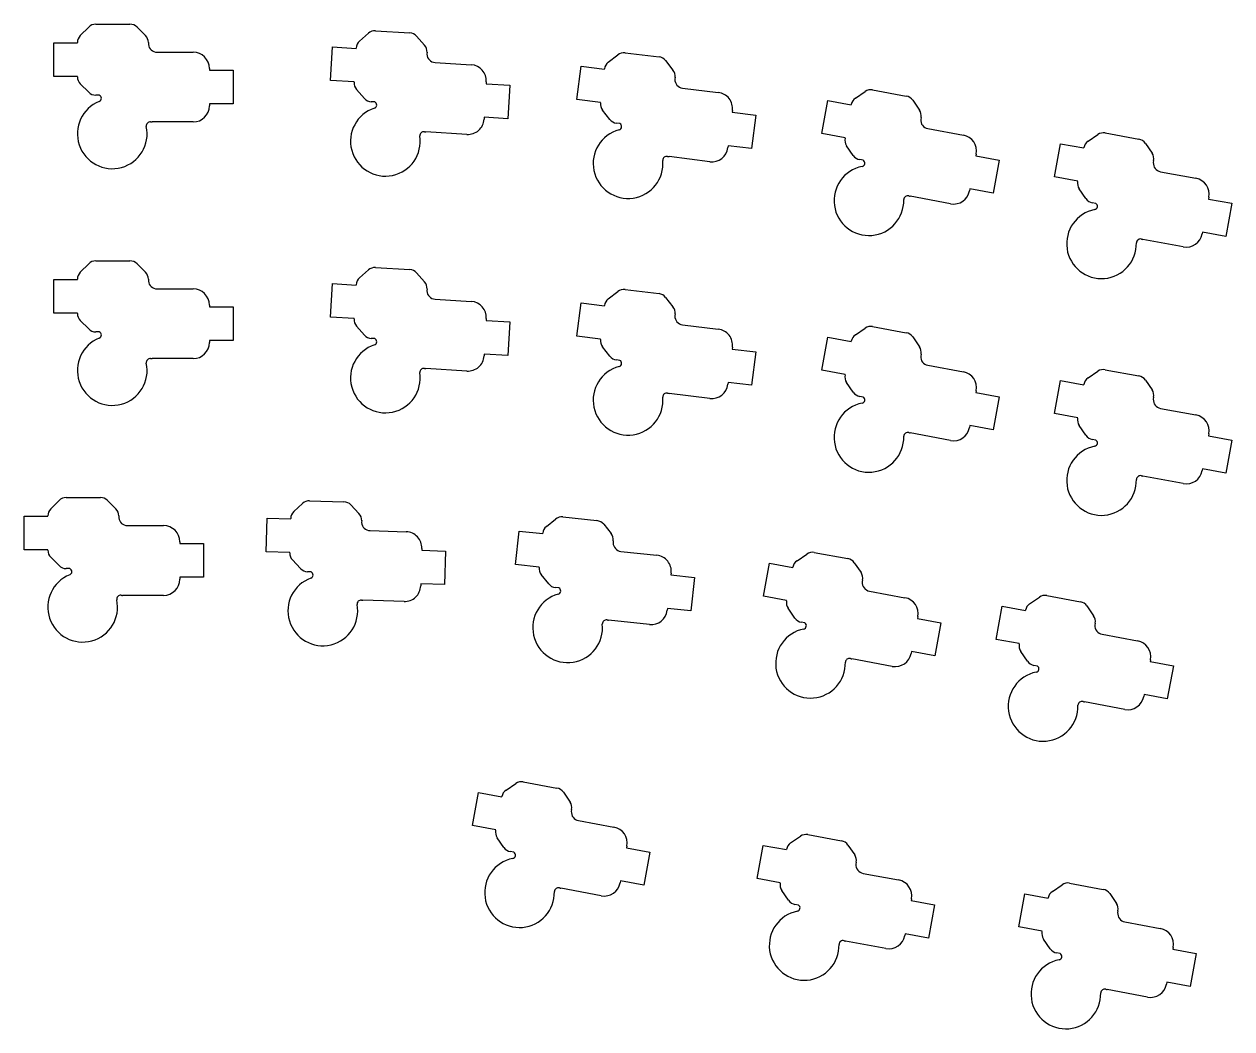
# Model space of a CAD drawing. Extents: x -7 to 207, y -72 to 9.
# Drawn here: x -7.1 to 89.9, y -71.8 to 8.8 of the extents above; entities that cross this region are included whole.
import ezdxf

# ---------------------------------------------------------------- set-up
doc = ezdxf.new("R2010")
doc.units = 0
doc.layers.add('BLACK', color=7, linetype='CONTINUOUS')

msp = doc.modelspace()

# ---------------------------------------------------------------- linework, layer by layer
at = {"layer": 'BLACK', "linetype": 'CONTINUOUS'}
for p, q in [((-1.325739, 8.8), (1.42574, 8.8)), ((-2.565688, 7.891418), (-1.891418, 8.565688)), ((1.991418, 8.565688), (2.665658, 7.891448)), ((19.858099, 7.43565), (20.572275, 8.0675)), ((21.151203, 8.266841), (23.89755, 8.098867)), ((24.447868, 7.830458), (25.079689, 7.116314)), ((-4.7, 7.3), (-2.8, 7.3)), ((-4.7, 4.6), (-4.7, 7.3)), ((-2.8, 7.3), (-2.8, 7.325739)), ((2.9, 7.332511), (2.9, 7.174893)), ((17.526832, 4.280668), (17.691663, 6.975632)), ((17.691663, 6.975632), (19.588119, 6.85964)), ((19.588119, 6.85964), (19.58969, 6.885331)), ((3.6, 6.55), (6.5, 6.55)), ((25.279472, 6.544114), (25.26985, 6.38679)), ((39.841666, 5.756782), (40.593083, 6.343854)), ((41.183101, 6.50748), (43.914071, 6.172159)), ((44.446977, 5.870655), (45.034022, 5.119271)), ((7.8, 5.25), (7.8, 5.1)), ((7.8, 5.1), (9.7, 5.1)), ((9.7, 5.1), (9.7, 2.4)), ((25.930395, 5.720328), (28.824986, 5.543287)), ((37.32214, 2.750005), (37.651187, 5.42988)), ((37.651187, 5.42988), (39.537025, 5.198328)), ((39.537025, 5.198328), (39.540162, 5.223875)), ((-2.8, 4.6), (-4.7, 4.6)), ((-2.8, 4.574261), (-2.8, 4.6)), ((-1.891418, 3.334312), (-2.565688, 4.008582)), ((19.423288, 4.164676), (17.526832, 4.280668)), ((19.421717, 4.138985), (19.423288, 4.164676)), ((30.043198, 4.166349), (30.034041, 4.016629)), ((30.034041, 4.016629), (31.930497, 3.900637)), ((31.930497, 3.900637), (31.765666, 1.205673)), ((45.1985, 4.535941), (45.179291, 4.379498)), ((-1.03923, 3.1), (-1.325739, 3.1)), ((20.252907, 2.845881), (19.621058, 3.560057)), ((45.797918, 3.673955), (48.676302, 3.320534)), ((59.685468, 2.861079), (60.471324, 3.401182)), ((61.07023, 3.528484), (63.775635, 3.027067)), ((7.8, 2.4), (7.8, 2.25)), ((9.7, 2.4), (7.8, 2.4)), ((21.089201, 2.559981), (20.803226, 2.577472)), ((39.207978, 2.518453), (37.32214, 2.750005)), ((39.204841, 2.492906), (39.207978, 2.518453)), ((56.987082, 0.013724), (57.479118, 2.668512)), ((57.479118, 2.668512), (59.347303, 2.322264)), ((59.347303, 2.322264), (59.351993, 2.347572)), ((64.289141, 2.693592), (64.82922, 1.907771)), ((29.86921, 1.321665), (29.860053, 1.171945)), ((31.765666, 1.205673), (29.86921, 1.321665)), ((39.955539, 1.151471), (39.368468, 1.902888)), ((49.808182, 1.871793), (49.789902, 1.722911)), ((49.789902, 1.722911), (51.675739, 1.49136)), ((51.675739, 1.49136), (51.346692, -1.188515)), ((64.95778, 1.315488), (64.929057, 1.16051)), ((6.5, 0.95), (3.2, 0.95)), ((28.483114, -0.046267), (25.189269, 0.155193)), ((40.772819, 0.81505), (40.488446, 0.849967)), ((58.855267, -0.332524), (56.987082, 0.013724)), ((65.503457, 0.418516), (68.354897, -0.109967)), ((79.752073, 0.066009), (82.457478, -0.435408)), ((49.460854, -0.956963), (49.442574, -1.105845)), ((51.346692, -1.188515), (49.460854, -0.956963)), ((58.850576, -0.357832), (58.855267, -0.332524)), ((59.517981, -1.742594), (58.977878, -0.956739)), ((75.668925, -3.448751), (76.160961, -0.793963)), ((76.160961, -0.793963), (78.029146, -1.140211)), ((78.367311, -0.601396), (79.153167, -0.061293)), ((82.970984, -0.768883), (83.511063, -1.554704)), ((47.993834, -2.237725), (44.718432, -1.835556)), ((69.396222, -1.625105), (69.368886, -1.772593)), ((69.368886, -1.772593), (71.237071, -2.118841)), ((78.029146, -1.140211), (78.033836, -1.114903)), ((60.313199, -2.128281), (60.031488, -2.076069)), ((71.237071, -2.118841), (70.745035, -4.773629)), ((83.639623, -2.146987), (83.6109, -2.301965)), ((77.53711, -3.794999), (75.668925, -3.448751)), ((77.532419, -3.820307), (77.53711, -3.794999)), ((84.1853, -3.043959), (87.03674, -3.572442)), ((68.876851, -4.427381), (68.849515, -4.57487)), ((70.745035, -4.773629), (68.876851, -4.427381)), ((78.199824, -5.205069), (77.659721, -4.419214)), ((67.334378, -5.616195), (64.089636, -5.014818)), ((78.995042, -5.590756), (78.713331, -5.538544)), ((88.078065, -5.08758), (88.050729, -5.235068)), ((88.050729, -5.235068), (89.918914, -5.581316)), ((89.918914, -5.581316), (89.426878, -8.236104)), ((86.016221, -9.07867), (82.771479, -8.477293)), ((87.558694, -7.889856), (87.531358, -8.037345)), ((89.426878, -8.236104), (87.558694, -7.889856)), ((-2.565688, -11.108582), (-1.891418, -10.434312)), ((-1.325739, -10.2), (1.42574, -10.2)), ((1.991418, -10.434312), (2.665658, -11.108552)), ((19.858099, -11.564351), (20.572275, -10.932501)), ((21.151203, -10.73316), (23.89755, -10.901134)), ((24.447868, -11.169543), (25.079689, -11.883687)), ((-4.7, -11.7), (-2.8, -11.7)), ((-4.7, -14.4), (-4.7, -11.7)), ((-2.8, -11.7), (-2.8, -11.674261)), ((2.9, -11.667489), (2.9, -11.825107)), ((3.6, -12.45), (6.5, -12.45)), ((17.526832, -14.719333), (17.691663, -12.024369)), ((17.691663, -12.024369), (19.588119, -12.140361)), ((19.588119, -12.140361), (19.58969, -12.11467)), ((25.279472, -12.455887), (25.26985, -12.613211)), ((41.183101, -12.49252), (43.914071, -12.827841)), ((25.930395, -13.279673), (28.824986, -13.456714)), ((37.32214, -16.249995), (37.651187, -13.57012)), ((37.651187, -13.57012), (39.537025, -13.801672)), ((39.841666, -13.243218), (40.593083, -12.656146)), ((44.446977, -13.129345), (45.034022, -13.880729)), ((-2.8, -14.4), (-4.7, -14.4)), ((-2.8, -14.425739), (-2.8, -14.4)), ((7.8, -13.75), (7.8, -13.9)), ((7.8, -13.9), (9.7, -13.9)), ((9.7, -13.9), (9.7, -16.6)), ((39.537025, -13.801672), (39.540162, -13.776125)), ((45.1985, -14.464059), (45.179291, -14.620502)), ((-1.891418, -15.665688), (-2.565688, -14.991418)), ((19.423288, -14.835325), (17.526832, -14.719333)), ((19.421717, -14.861016), (19.423288, -14.835325)), ((20.252907, -16.15412), (19.621058, -15.439944)), ((30.043198, -14.833652), (30.034041, -14.983372)), ((30.034041, -14.983372), (31.930497, -15.099364)), ((31.930497, -15.099364), (31.765666, -17.794328)), ((45.797918, -15.326045), (48.676302, -15.679466)), ((61.07023, -15.471516), (63.775635, -15.972933)), ((-1.03923, -15.9), (-1.325739, -15.9)), ((21.089201, -16.44002), (20.803226, -16.422529)), ((39.207978, -16.481547), (37.32214, -16.249995)), ((39.204841, -16.507094), (39.207978, -16.481547)), ((56.987082, -18.986276), (57.479118, -16.331488)), ((57.479118, -16.331488), (59.347303, -16.677736)), ((59.685468, -16.138921), (60.471324, -15.598818)), ((64.289141, -16.306408), (64.82922, -17.092229)), ((7.8, -16.6), (7.8, -16.75)), ((9.7, -16.6), (7.8, -16.6)), ((39.955539, -17.848529), (39.368468, -17.097112)), ((49.808182, -17.128207), (49.789902, -17.277089)), ((49.789902, -17.277089), (51.675739, -17.50864)), ((59.347303, -16.677736), (59.351993, -16.652428)), ((6.5, -18.05), (3.2, -18.05)), ((29.86921, -17.678336), (29.860053, -17.828056)), ((31.765666, -17.794328), (29.86921, -17.678336)), ((40.772819, -18.18495), (40.488446, -18.150033)), ((51.675739, -17.50864), (51.346692, -20.188515)), ((64.95778, -17.684512), (64.929057, -17.83949)), ((28.483114, -19.046268), (25.189269, -18.844808)), ((58.855267, -19.332524), (56.987082, -18.986276)), ((58.850576, -19.357832), (58.855267, -19.332524)), ((65.503457, -18.581484), (68.354897, -19.109967)), ((78.367311, -19.601396), (79.153167, -19.061293)), ((79.752073, -18.933991), (82.457478, -19.435408)), ((49.460854, -19.956963), (49.442574, -20.105845)), ((51.346692, -20.188515), (49.460854, -19.956963)), ((59.517981, -20.742594), (58.977878, -19.956739)), ((75.668925, -22.448751), (76.160961, -19.793963)), ((76.160961, -19.793963), (78.029146, -20.140211)), ((78.029146, -20.140211), (78.033836, -20.114903)), ((82.970984, -19.768883), (83.511063, -20.554704)), ((47.993834, -21.237725), (44.718432, -20.835556)), ((60.313199, -21.128281), (60.031488, -21.076069)), ((69.396222, -20.625105), (69.368886, -20.772593)), ((69.368886, -20.772593), (71.237071, -21.118841)), ((71.237071, -21.118841), (70.745035, -23.773629)), ((83.639623, -21.146987), (83.6109, -21.301965)), ((84.1853, -22.043959), (87.03674, -22.572442)), ((77.53711, -22.794999), (75.668925, -22.448751)), ((77.532419, -22.820307), (77.53711, -22.794999)), ((67.334378, -24.616195), (64.089636, -24.014818)), ((68.876851, -23.427381), (68.849515, -23.57487)), ((70.745035, -23.773629), (68.876851, -23.427381)), ((78.199824, -24.205069), (77.659721, -23.419214)), ((88.078065, -24.08758), (88.050729, -24.235068)), ((88.050729, -24.235068), (89.918914, -24.581316)), ((78.995042, -24.590756), (78.713331, -24.538544)), ((89.918914, -24.581316), (89.426878, -27.236104)), ((87.558694, -26.889856), (87.531358, -27.037345)), ((89.426878, -27.236104), (87.558694, -26.889856)), ((86.016221, -28.07867), (82.771479, -27.477293)), ((-4.940688, -30.108582), (-4.266418, -29.434312)), ((-3.700739, -29.2), (-0.94926, -29.2)), ((-0.383582, -29.434312), (0.290658, -30.108552)), ((14.587186, -30.328457), (15.281733, -29.675093)), ((15.854303, -29.458165), (18.604499, -29.542191)), ((19.162758, -29.793669), (19.816093, -30.488185)), ((-7.075, -30.7), (-5.175, -30.7)), ((-7.075, -33.4), (-7.075, -30.7)), ((-5.175, -30.7), (-5.175, -30.674261)), ((0.525, -30.667489), (0.525, -30.825107)), ((12.353354, -33.553161), (12.435808, -30.854421)), ((12.435808, -30.854421), (14.334922, -30.912444)), ((14.334922, -30.912444), (14.335708, -30.886717)), ((34.866494, -31.52797), (35.608858, -30.929492)), ((36.196309, -30.756874), (38.932081, -31.050451)), ((1.225, -31.45), (4.125, -31.45)), ((20.033256, -31.054018), (20.028443, -31.211562)), ((20.709033, -31.857541), (23.607681, -31.946102)), ((32.393178, -34.572872), (32.681263, -31.888285)), ((32.681263, -31.888285), (34.570417, -32.091011)), ((39.469529, -31.343783), (40.06798, -32.086114)), ((5.425, -32.75), (5.425, -32.9)), ((5.425, -32.9), (7.325, -32.9)), ((7.325, -32.9), (7.325, -35.6)), ((34.570417, -32.091011), (34.573163, -32.065419)), ((40.241347, -32.666864), (40.224529, -32.823582)), ((-5.175, -33.4), (-7.075, -33.4)), ((-5.175, -33.425739), (-5.175, -33.4)), ((14.252468, -33.611185), (12.353354, -33.553161)), ((14.251682, -33.636912), (14.252468, -33.611185)), ((24.867374, -33.285196), (24.862793, -33.435126)), ((24.862793, -33.435126), (26.761907, -33.493149)), ((26.761907, -33.493149), (26.679453, -36.19189)), ((40.853859, -33.519596), (43.737304, -33.82902)), ((54.995207, -34.270973), (55.781063, -33.73087)), ((56.379969, -33.603568), (59.085374, -34.104985)), ((-4.266418, -34.665688), (-4.940688, -33.991418)), ((-3.41423, -34.9), (-3.700739, -34.9)), ((15.121974, -34.904029), (14.46861, -34.209482)), ((34.282332, -34.775598), (32.393178, -34.572872)), ((34.279586, -34.80119), (34.282332, -34.775598)), ((52.296821, -37.118328), (52.788857, -34.46354)), ((52.788857, -34.46354), (54.657042, -34.809788)), ((54.657042, -34.809788), (54.661732, -34.78448)), ((59.59888, -34.43846), (60.138959, -35.224281)), ((5.425, -35.6), (5.425, -35.75)), ((7.325, -35.6), (5.425, -35.6)), ((15.966609, -35.164256), (15.680234, -35.155507)), ((35.050681, -36.131005), (34.452204, -35.38864)), ((44.891176, -35.260307), (44.875171, -35.40945)), ((44.875171, -35.40945), (46.764325, -35.612176)), ((46.764325, -35.612176), (46.47624, -38.296763)), ((60.267519, -35.816564), (60.238796, -35.971542)), ((24.780339, -36.133867), (24.775759, -36.283797)), ((26.679453, -36.19189), (24.780339, -36.133867)), ((35.873004, -36.454906), (35.588131, -36.424336)), ((60.813196, -36.713536), (63.664636, -37.242019)), ((4.125, -37.05), (0.825, -37.05)), ((23.436665, -37.54349), (20.138204, -37.442713)), ((54.165006, -37.464576), (52.296821, -37.118328)), ((54.160315, -37.489884), (54.165006, -37.464576)), ((73.67705, -37.733448), (74.462906, -37.193345)), ((75.061812, -37.066043), (77.767217, -37.56746)), ((44.587087, -38.094037), (44.571082, -38.243181)), ((46.47624, -38.296763), (44.587087, -38.094037)), ((54.82772, -38.874646), (54.287617, -38.088791)), ((64.705961, -38.757157), (64.678625, -38.904645)), ((70.978664, -40.580803), (71.4707, -37.926015)), ((71.4707, -37.926015), (73.338885, -38.272263)), ((73.338885, -38.272263), (73.343575, -38.246955)), ((78.280723, -37.900935), (78.820802, -38.686756)), ((43.139796, -39.397053), (39.858634, -39.044949)), ((55.622938, -39.260333), (55.341227, -39.208121)), ((64.678625, -38.904645), (66.54681, -39.250893)), ((66.54681, -39.250893), (66.054774, -41.905681)), ((78.949362, -39.279039), (78.920639, -39.434017)), ((72.846849, -40.927051), (70.978664, -40.580803)), ((79.495039, -40.176011), (82.346479, -40.704494)), ((64.18659, -41.559433), (64.159254, -41.706922)), ((66.054774, -41.905681), (64.18659, -41.559433)), ((72.842158, -40.952359), (72.846849, -40.927051)), ((73.509563, -42.337121), (72.96946, -41.551266)), ((62.644117, -42.748247), (59.399375, -42.14687)), ((74.304781, -42.722808), (74.02307, -42.670596)), ((83.387804, -42.219632), (83.360468, -42.36712)), ((83.360468, -42.36712), (85.228653, -42.713368)), ((85.228653, -42.713368), (84.736617, -45.368156)), ((82.868433, -45.021908), (82.841097, -45.169397)), ((84.736617, -45.368156), (82.868433, -45.021908)), ((81.32596, -46.210722), (78.081218, -45.609345)), ((31.625175, -52.687345), (32.411031, -52.147242)), ((33.009937, -52.01994), (35.715342, -52.521357)), ((28.926789, -55.5347), (29.418825, -52.879912)), ((29.418825, -52.879912), (31.28701, -53.22616)), ((31.28701, -53.22616), (31.2917, -53.200852)), ((36.228848, -52.854832), (36.768927, -53.640653)), ((36.897487, -54.232936), (36.868764, -54.387914)), ((37.443164, -55.129908), (40.294604, -55.658391)), ((30.794974, -55.880948), (28.926789, -55.5347)), ((30.790283, -55.906256), (30.794974, -55.880948)), ((31.457688, -57.291018), (30.917585, -56.505163)), ((41.335929, -57.173529), (41.308593, -57.321017)), ((51.787465, -59.771676), (52.279501, -57.116888)), ((52.279501, -57.116888), (54.147686, -57.463136)), ((54.485851, -56.924321), (55.271707, -56.384218)), ((55.870613, -56.256916), (58.576018, -56.758333)), ((59.089524, -57.091808), (59.629603, -57.877629)), ((32.252906, -57.676705), (31.971195, -57.624493)), ((41.308593, -57.321017), (43.176778, -57.667265)), ((43.176778, -57.667265), (42.684742, -60.322053)), ((54.147686, -57.463136), (54.152376, -57.437828)), ((59.758163, -58.469912), (59.72944, -58.62489)), ((40.816558, -59.975805), (40.789222, -60.123294)), ((42.684742, -60.322053), (40.816558, -59.975805)), ((53.65565, -60.117924), (51.787465, -59.771676)), ((53.650959, -60.143232), (53.65565, -60.117924)), ((60.30384, -59.366884), (63.15528, -59.895367)), ((39.274085, -61.164619), (36.029343, -60.563242)), ((54.318364, -61.527994), (53.778261, -60.742139)), ((72.804539, -63.66696), (73.296575, -61.012172)), ((73.296575, -61.012172), (75.16476, -61.35842)), ((75.502925, -60.819605), (76.288781, -60.279502)), ((76.887687, -60.1522), (79.593092, -60.653617)), ((80.106598, -60.987092), (80.646677, -61.772913)), ((55.113582, -61.913681), (54.831871, -61.861469)), ((64.196605, -61.410505), (64.169269, -61.557993)), ((64.169269, -61.557993), (66.037454, -61.904241)), ((66.037454, -61.904241), (65.545418, -64.559029)), ((75.16476, -61.35842), (75.16945, -61.333112)), ((80.775237, -62.365196), (80.746514, -62.520174)), ((74.672724, -64.013208), (72.804539, -63.66696)), ((74.668033, -64.038516), (74.672724, -64.013208)), ((81.320914, -63.262168), (84.172354, -63.790651)), ((62.134761, -65.401595), (58.890019, -64.800218)), ((63.677234, -64.212781), (63.649898, -64.36027)), ((65.545418, -64.559029), (63.677234, -64.212781)), ((75.335438, -65.423278), (74.795335, -64.637423)), ((76.130656, -65.808965), (75.848945, -65.756753)), ((85.213679, -65.305789), (85.186343, -65.453277)), ((85.186343, -65.453277), (87.054528, -65.799525)), ((87.054528, -65.799525), (86.562492, -68.454313)), ((83.151835, -69.296879), (79.907093, -68.695502)), ((84.694308, -68.108065), (84.666972, -68.255554)), ((86.562492, -68.454313), (84.694308, -68.108065))]:
    msp.add_line(p, q, dxfattribs=at)
at = {"layer": 'BLACK'}
for centre, radius, start, end in [((-1.325737, 8), 0.799999, 89.9996419, 134.9996455), ((1.42574, 8), 0.8, 45, 90), ((-2, 7.325737), 0.8, 134.99984807, 179.99985676), ((2.09987, 7.32564), 0.800159, 0.00100248, 45.00101265), ((21.102366, 7.468333), 0.799998, 86.49962249, 131.49961473), ((23.848711, 7.300359), 0.8, 41.5000253, 86.49998867), ((3.59997, 7.25448), 0.70448, -173.51329351, -89.99756008), ((20.388198, 6.83649), 0.8, 131.49987674, 176.4998457), ((24.480415, 6.586102), 0.800159, -3.49895891, 41.5010271), ((6.5, 5.25), 1.3, 0, 90), ((25.973373, 6.423496), 0.70448, -177.01332628, -93.49759733), ((41.085608, 5.713443), 0.799999, 82.99966155, 127.99965838), ((43.816575, 5.378122), 0.8, 37.99997232, 82.99996335), ((28.745623, 4.245712), 1.3, -3.49999618, 86.50000382), ((40.334198, 5.126378), 0.799999, 127.99981535, 172.99988353), ((44.403497, 4.626633), 0.800159, -6.99900449, 38.00100891), ((-2, 4.574263), 0.799999, -180.0003581, -135.0003545), ((20.220224, 4.090148), 0.799998, -183.50037751, -138.50033782), ((45.883743, 4.373187), 0.704479, -180.51328407, -96.99758682), ((-1.325737, 3.9), 0.8, -135.00015193, -90.00014324), ((-1.139157, 2.85), 0.269231, -68.2130147, 68.2130147), ((48.517872, 2.030224), 1.3, -7.00003732, 83.00000642), ((60.924444, 2.74188), 0.799998, 79.49965236, 124.49966294), ((63.629847, 2.240463), 0.8, 34.4999396, 79.50003057), ((0, 0), 2.8, -248.21321991, 12.20388667), ((6.5, 2.25), 1.3, -90, 0), ((21.937242, -0.59768), 2.8, -251.71322847, 8.70388614), ((20.852067, 3.37598), 0.8, -138.5001769, -93.5001543), ((20.974198, 2.316548), 0.269231, -71.71290337, 64.71293929), ((39.998878, 2.395413), 0.799999, -187.00033845, -142.00029753), ((60.138597, 2.201782), 0.8, 124.49989904, 169.49988973), ((28.562477, 1.251308), 1.300001, -93.49999618, -3.49999349), ((40.585943, 1.644004), 0.8, -142.00012821, -97.00010774), ((64.169796, 1.454545), 0.800159, -10.49902114, 34.50097023), ((65.631809, 1.111205), 0.70448, -184.01328895, -100.49757553), ((3.05528, 0.63437), 0.321375, -274.54223818, -172.40520347), ((3.2, 2.4517), 1.5017, -94.55530514, -90), ((25.025551, -0.151014), 0.321375, -278.04215933, -175.90527578), ((25.280946, 1.654092), 1.5017, -98.0552844, -93.50001561), ((41.426508, -2.388493), 2.8, -255.21322728, 5.20387909), ((40.64317, 0.579092), 0.26923, -75.21300141, 61.2130558), ((79.606287, -0.720595), 0.799998, 79.49965236, 124.49966294), ((59.63718, -0.503618), 0.799999, -190.50034764, -145.50027804), ((68.11799, -1.388199), 1.300001, -10.49998708, 79.49996958), ((78.82044, -1.260693), 0.8, 124.49989904, 169.49988973), ((82.31169, -1.222012), 0.8, 34.4999396, 79.50003057), ((44.536325, -2.131196), 0.321375, -281.54223539, -179.40505871), ((44.901443, -0.345049), 1.5017, -101.55530283, -96.99999063), ((48.152264, -0.947415), 1.3, -96.99999358, -6.99999358), ((60.177278, -1.289465), 0.8, -145.50010096, -100.50011027), ((82.851639, -2.00793), 0.800159, -10.49902114, 34.50097023), ((60.770097, -5.365756), 2.8, -258.71321097, 1.70387973), ((60.169387, -2.355885), 0.269231, -78.71318927, 57.71318105), ((84.313652, -2.35127), 0.70448, -184.01328895, -100.49757553), ((78.319023, -3.966093), 0.799999, -190.50034764, -145.50027804), ((86.799833, -4.850674), 1.300001, -10.49998708, 79.49996958), ((67.571284, -4.337963), 1.3, -100.49998708, -10.50003845), ((63.889821, -5.298789), 0.321375, 74.95772546, 177.09487798), ((64.3633, -3.538264), 1.5017, -105.05533271, -100.50003346), ((78.859121, -4.75194), 0.8, -145.50010096, -100.50011027), ((78.85123, -5.81836), 0.269231, -78.71318927, 57.71318105), ((79.45194, -8.828231), 2.8, -258.71321097, 1.70387973), ((82.571664, -8.761264), 0.321375, 74.95772546, 177.09487798), ((83.045143, -7.000739), 1.5017, -105.05533271, -100.50003346), ((86.253127, -7.800438), 1.3, -100.49998708, -10.50003845), ((-1.325737, -11), 0.799999, 89.9996419, 134.9996455), ((1.42574, -11), 0.8, 45, 90), ((-2, -11.674263), 0.8, 134.99984807, 179.99985676), ((2.09987, -11.67436), 0.800159, 0.00100248, 45.00101265), ((20.388198, -12.163511), 0.8, 131.49987674, 176.4998457), ((21.102366, -11.531668), 0.799998, 86.49962249, 131.49961473), ((23.848711, -11.699642), 0.8, 41.5000253, 86.49998867), ((3.59997, -11.74552), 0.70448, -173.51329351, -89.99756008), ((6.5, -13.75), 1.3, 0, 90), ((24.480415, -12.413899), 0.800159, -3.49895891, 41.5010271), ((41.085608, -13.286557), 0.799999, 82.99966155, 127.99965838), ((25.973373, -12.576505), 0.70448, -177.01332628, -93.49759733), ((28.745623, -14.754289), 1.3, -3.49999618, 86.50000382), ((40.334198, -13.873622), 0.799999, 127.99981535, 172.99988353), ((43.816575, -13.621878), 0.8, 37.99997232, 82.99996335), ((-2, -14.425737), 0.799999, -180.0003581, -135.0003545), ((44.403497, -14.373367), 0.800159, -6.99900449, 38.00100891), ((20.220224, -14.909853), 0.799998, -183.50037751, -138.50033782), ((45.883743, -14.626813), 0.704479, -180.51328407, -96.99758682), ((60.924444, -16.25812), 0.799998, 79.49965236, 124.49966294), ((0, -19), 2.8, -248.21321991, 12.20388667), ((-1.325737, -15.1), 0.8, -135.00015193, -90.00014324), ((-1.139157, -16.15), 0.269231, -68.2130147, 68.2130147), ((20.852067, -15.624021), 0.8, -138.5001769, -93.5001543), ((20.974198, -16.683453), 0.269231, -71.71290337, 64.71293929), ((48.517872, -16.969776), 1.3, -7.00003732, 83.00000642), ((60.138597, -16.798218), 0.8, 124.49989904, 169.49988973), ((63.629847, -16.759537), 0.8, 34.4999396, 79.50003057), ((6.5, -16.75), 1.3, -90, 0), ((21.937242, -19.597681), 2.8, -251.71322847, 8.70388614), ((39.998878, -16.604587), 0.799999, -187.00033845, -142.00029753), ((64.169796, -17.545455), 0.800159, -10.49902114, 34.50097023), ((3.05528, -18.36563), 0.321375, -274.54223818, -172.40520347), ((3.2, -16.5483), 1.5017, -94.55530514, -90), ((28.562477, -17.748693), 1.300001, -93.49999618, -3.49999349), ((40.585943, -17.355996), 0.8, -142.00012821, -97.00010774), ((40.64317, -18.420908), 0.26923, -75.21300141, 61.2130558), ((65.631809, -17.888795), 0.70448, -184.01328895, -100.49757553), ((25.025551, -19.151015), 0.321375, -278.04215933, -175.90527578), ((25.280946, -17.345909), 1.5017, -98.0552844, -93.50001561), ((41.426508, -21.388493), 2.8, -255.21322728, 5.20387909), ((59.63718, -19.503618), 0.799999, -190.50034764, -145.50027804), ((68.11799, -20.388199), 1.300001, -10.49998708, 79.49996958), ((79.606287, -19.720595), 0.799998, 79.49965236, 124.49966294), ((48.152264, -19.947415), 1.3, -96.99999358, -6.99999358), ((78.82044, -20.260693), 0.8, 124.49989904, 169.49988973), ((82.31169, -20.222012), 0.8, 34.4999396, 79.50003057), ((44.536325, -21.131196), 0.321375, -281.54223539, -179.40505871), ((44.901443, -19.345049), 1.5017, -101.55530283, -96.99999063), ((60.177278, -20.289465), 0.8, -145.50010096, -100.50011027), ((60.169387, -21.355885), 0.269231, -78.71318927, 57.71318105), ((82.851639, -21.00793), 0.800159, -10.49902114, 34.50097023), ((84.313652, -21.35127), 0.70448, -184.01328895, -100.49757553), ((60.770097, -24.365756), 2.8, -258.71321097, 1.70387973), ((78.319023, -22.966093), 0.799999, -190.50034764, -145.50027804), ((86.799833, -23.850674), 1.300001, -10.49998708, 79.49996958), ((63.889821, -24.298789), 0.321375, 74.95772546, 177.09487798), ((64.3633, -22.538264), 1.5017, -105.05533271, -100.50003346), ((67.571284, -23.337963), 1.3, -100.49998708, -10.50003845), ((78.859121, -23.75194), 0.8, -145.50010096, -100.50011027), ((79.45194, -27.828231), 2.8, -258.71321097, 1.70387973), ((78.85123, -24.81836), 0.269231, -78.71318927, 57.71318105), ((86.253127, -26.800438), 1.3, -100.49998708, -10.50003845), ((82.571664, -27.761264), 0.321375, 74.95772546, 177.09487798), ((83.045143, -26.000739), 1.5017, -105.05533271, -100.50003346), ((-3.700737, -30), 0.799999, 89.9996419, 134.9996455), ((-0.94926, -30), 0.8, 45, 90), ((15.829874, -30.257792), 0.799998, 88.24962441, 133.24960957), ((18.580068, -30.341818), 0.8, 43.25001761, 88.24998672), ((-4.375, -30.674263), 0.8, 134.99984807, 179.99985676), ((-0.27513, -30.67436), 0.800159, 0.00100248, 45.00101265), ((1.22497, -30.74552), 0.70448, -173.51329351, -89.99756008), ((15.135335, -30.91115), 0.8, 133.24981823, 178.24984355), ((19.23329, -31.036451), 0.800159, -1.74894987, 43.25102653), ((36.110952, -31.552308), 0.799999, 83.87458776, 128.87463052), ((4.125, -32.75), 1.3, 0, 90), ((20.730517, -31.153388), 0.704481, -175.26328031, -91.74757586), ((23.567981, -33.245496), 1.3, -1.74999794, 88.25000341), ((35.368596, -32.150779), 0.8, 128.87484274, 173.87488025), ((38.846723, -31.845885), 0.800001, 38.87504415, 83.87503031), ((39.445051, -32.588323), 0.800159, -6.12403969, 38.87596303), ((40.928995, -32.819135), 0.704479, -179.63832045, -96.1225073), ((-4.375, -33.425737), 0.799999, -180.0003581, -135.0003545), ((15.051309, -33.66134), 0.799999, -181.75030181, -136.75033827), ((43.598597, -35.121599), 1.3, -6.12503034, 83.87501348), ((56.234183, -34.390172), 0.799998, 79.49965236, 124.49966294), ((-3.700737, -34.1), 0.8, -135.00015193, -90.00014324), ((-3.514157, -35.15), 0.269231, -68.2130147, 68.2130147), ((15.704667, -34.35588), 0.8, -136.75018177, -91.75015645), ((35.075019, -34.886546), 0.799998, -186.12534867, -141.12532453), ((55.448336, -34.93027), 0.8, 124.49989904, 169.49988973), ((58.939586, -34.891589), 0.8, 34.4999396, 79.50003057), ((-2.375, -38), 2.8, -248.21321991, 12.20388667), ((4.125, -35.75), 1.3, -90, 0), ((16.910685, -38.294547), 2.799999, -249.96322384, 10.45387815), ((15.859094, -35.411088), 0.269231, -69.96296624, 66.46303794), ((59.479535, -35.677507), 0.800159, -10.49902114, 34.50097023), ((23.476365, -36.244097), 1.3, -91.74999794, -1.74999659), ((35.673491, -35.628903), 0.8, -141.12515726, -96.12511975), ((35.746973, -36.692817), 0.269231, -74.33798175, 62.08803651), ((60.941548, -36.020847), 0.70448, -184.01328895, -100.49757553), ((0.68028, -37.36563), 0.321375, -274.54223818, -172.40520347), ((0.825, -35.5483), 1.5017, -94.55530514, -90), ((19.983913, -37.753777), 0.321376, -276.29211356, -174.1552051), ((20.184064, -35.941714), 1.501699, -96.30530057, -91.75001269), ((36.575538, -39.648093), 2.799999, -254.33822124, 6.07887944), ((54.946919, -37.63567), 0.799999, -190.50034764, -145.50027804), ((63.427729, -38.520251), 1.300001, -10.49998708, 79.49996958), ((74.130179, -38.392745), 0.8, 124.49989904, 169.49988973), ((74.916026, -37.852647), 0.799998, 79.49965236, 124.49966294), ((77.621429, -38.354064), 0.8, 34.4999396, 79.50003057), ((43.278503, -38.104474), 1.3, -96.12498652, -6.12498652), ((78.161378, -39.139982), 0.800159, -10.49902114, 34.50097023), ((39.681063, -39.343336), 0.321376, -280.66724112, -178.5300751), ((40.018862, -37.551822), 1.501699, -100.68029588, -96.12499184), ((56.079836, -42.497808), 2.8, -258.71321097, 1.70387973), ((55.487017, -38.421517), 0.8, -145.50010096, -100.50011027), ((55.479126, -39.487937), 0.269231, -78.71318927, 57.71318105), ((79.623391, -39.483322), 0.70448, -184.01328895, -100.49757553), ((82.109572, -41.982726), 1.300001, -10.49998708, 79.49996958), ((62.881023, -41.470015), 1.3, -100.49998708, -10.50003845), ((73.628762, -41.098145), 0.799999, -190.50034764, -145.50027804), ((59.19956, -42.430841), 0.321375, 74.95772546, 177.09487798), ((59.673039, -40.670316), 1.5017, -105.05533271, -100.50003346), ((74.16886, -41.883992), 0.8, -145.50010096, -100.50011027), ((74.761679, -45.960283), 2.8, -258.71321097, 1.70387973), ((74.160969, -42.950412), 0.269231, -78.71318927, 57.71318105), ((77.881403, -45.893316), 0.321375, 74.95772546, 177.09487798), ((78.354882, -44.132791), 1.5017, -105.05533271, -100.50003346), ((81.562866, -44.93249), 1.3, -100.49998708, -10.50003845), ((32.864151, -52.806544), 0.799998, 79.49965236, 124.49966294), ((32.078304, -53.346642), 0.8, 124.49989904, 169.49988973), ((35.569554, -53.307961), 0.8, 34.4999396, 79.50003057), ((36.109503, -54.093879), 0.800159, -10.49902114, 34.50097023), ((37.571516, -54.437219), 0.70448, -184.01328895, -100.49757553), ((31.576887, -56.052042), 0.799999, -190.50034764, -145.50027804), ((40.057697, -56.936623), 1.300001, -10.49998708, 79.49996958), ((55.724827, -57.04352), 0.799998, 79.49965236, 124.49966294), ((54.93898, -57.583618), 0.8, 124.49989904, 169.49988973), ((58.43023, -57.544937), 0.8, 34.4999396, 79.50003057), ((32.709804, -60.91418), 2.8, -258.71321097, 1.70387973), ((32.116985, -56.837889), 0.8, -145.50010096, -100.50011027), ((32.109094, -57.904309), 0.269231, -78.71318927, 57.71318105), ((58.970179, -58.330855), 0.800159, -10.49902114, 34.50097023), ((60.432192, -58.674195), 0.70448, -184.01328895, -100.49757553), ((39.510991, -59.886387), 1.3, -100.49998708, -10.50003845), ((62.918373, -61.173599), 1.300001, -10.49998708, 79.49996958), ((35.829528, -60.847213), 0.321375, 74.95772546, 177.09487798), ((36.303007, -59.086688), 1.5017, -105.05533271, -100.50003346), ((54.437563, -60.289018), 0.799999, -190.50034764, -145.50027804), ((75.956054, -61.478902), 0.8, 124.49989904, 169.49988973), ((76.741901, -60.938804), 0.799998, 79.49965236, 124.49966294), ((79.447304, -61.440221), 0.8, 34.4999396, 79.50003057), ((54.977661, -61.074865), 0.8, -145.50010096, -100.50011027), ((54.96977, -62.141285), 0.269231, -78.71318927, 57.71318105), ((79.987253, -62.226139), 0.800159, -10.49902114, 34.50097023), ((55.57048, -65.151156), 2.8, -258.71321097, 1.70387973), ((81.449266, -62.569479), 0.70448, -184.01328895, -100.49757553), ((83.935447, -65.068883), 1.300001, -10.49998708, 79.49996958), ((58.690204, -65.084189), 0.321375, 74.95772546, 177.09487798), ((59.163683, -63.323664), 1.5017, -105.05533271, -100.50003346), ((62.371667, -64.123363), 1.3, -100.49998708, -10.50003845), ((75.454637, -64.184302), 0.799999, -190.50034764, -145.50027804), ((75.994735, -64.970149), 0.8, -145.50010096, -100.50011027), ((75.986844, -66.036569), 0.269231, -78.71318927, 57.71318105), ((76.587554, -69.04644), 2.8, -258.71321097, 1.70387973), ((79.707278, -68.979473), 0.321375, 74.95772546, 177.09487798), ((80.180757, -67.218948), 1.5017, -105.05533271, -100.50003346), ((83.388741, -68.018647), 1.3, -100.49998708, -10.50003845)]:
    msp.add_arc(centre, radius, start, end, dxfattribs=at)

doc.saveas('drawing.dxf')
